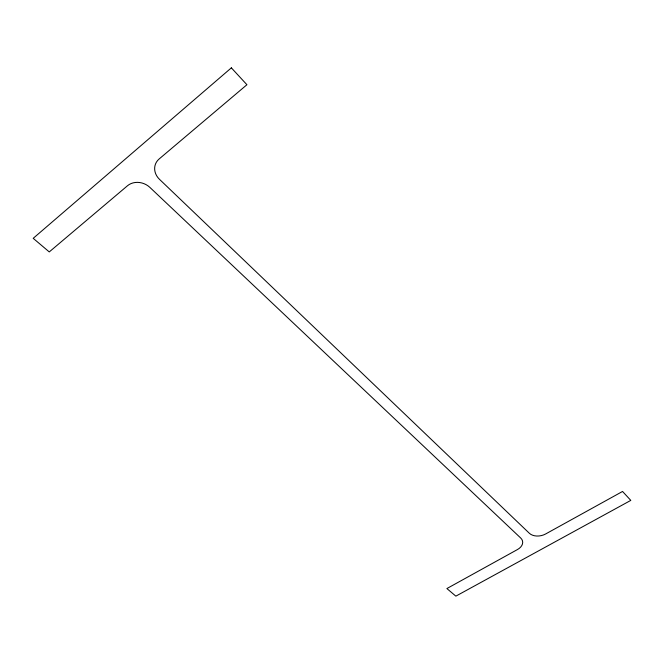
<?xml version="1.0" encoding="UTF-8"?>
<svg xmlns="http://www.w3.org/2000/svg" width="664" height="664" viewBox="0 0 664 664"><rect width="100%" height="100%" fill="white"/><g stroke="black" fill="none" stroke-linecap="round" stroke-linejoin="round"><path stroke-width="1" d="M231.354 67.852L33.2 238.326L49.261 251.922L127.538 185.712A16.002 13.595 21.6 0 1 149.873 187.389L520.742 538.056A11.753 7.993 -9.8 0 1 517.513 549.518L446.889 588.553L455.853 596.147L630.8 500.39L622.55 491.46L545.617 533.981A11.935 8.159 -11.2 0 1 529.349 533.267L159.501 179.338A16.168 14.102 22 0 1 159.119 158.995L246.925 84.726L231.354 67.852"/></g></svg>
